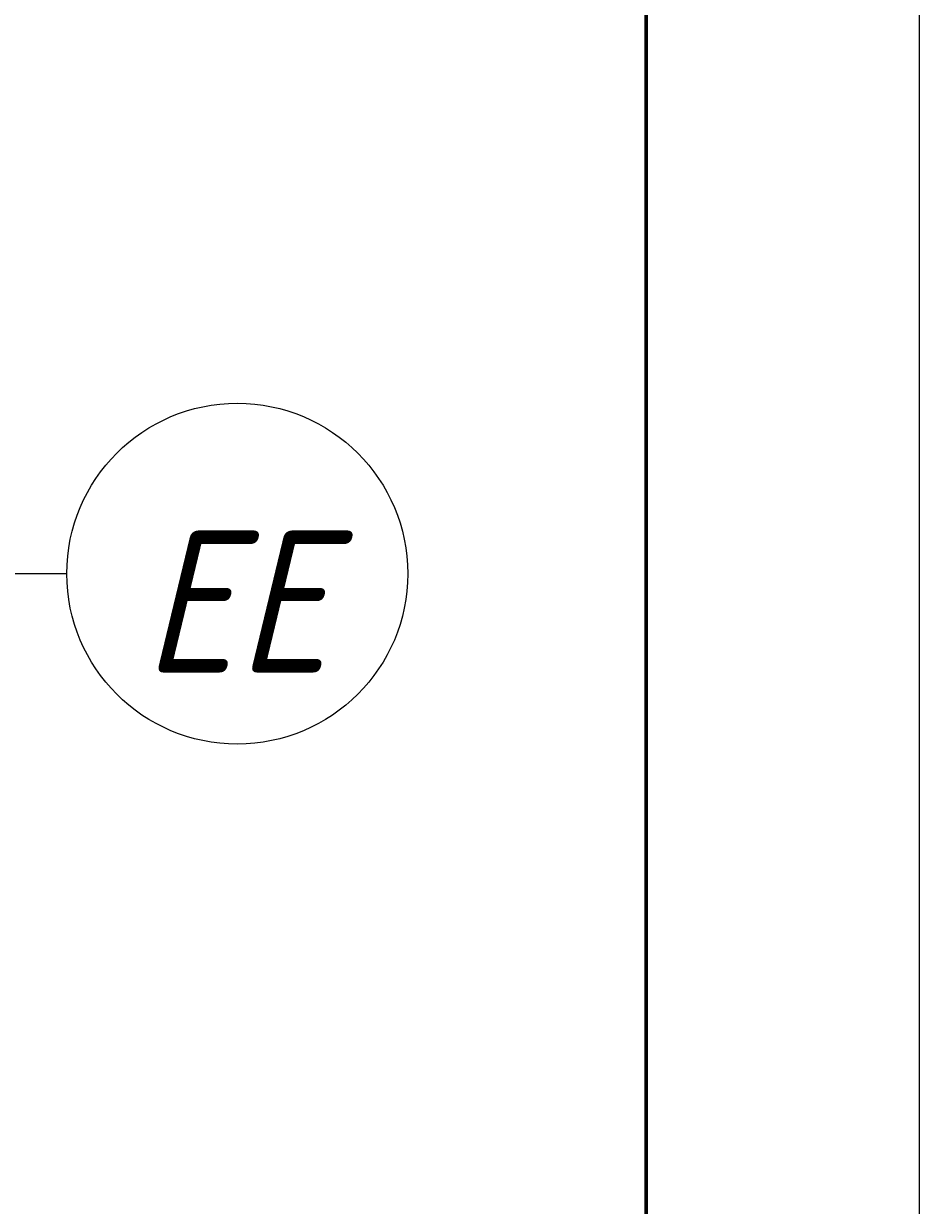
# Model space of a CAD drawing. Header units: millimetres. Extents: x 5993 to 95364, y 94667 to 143522.
# Drawn here: x 50207 to 52003, y 117330 to 119700 of the extents above; entities that cross this region are included whole.
import ezdxf
from ezdxf.enums import TextEntityAlignment as Align

# ---------------------------------------------------------------- set-up
doc = ezdxf.new("R2010")
doc.units = ezdxf.units.MM
doc.linetypes.add('50_200_ШТРИХ_1Т_ш5_п1_п1_', pattern=[1400, 1000, -200, 0, -200])
doc.layers.add('S-GRID-____-IDEN', color=7, linetype='Continuous', lineweight=9)
doc.layers.add('S-GRID-____-OTLN-1', color=7, linetype='50_200_ШТРИХ_1Т_ш5_п1_п1_', lineweight=9)
doc.styles.add('ISOCPEUR_I_9', font='isocpeui.ttf', dxfattribs={"width": 0.9, "height": 250})
doc.styles.get("Standard").update_dxf_attribs({"font": 'arial.ttf'})
doc.styles.add('СПДС', font='isocpeur.ttf', dxfattribs={"width": 0.9})

# ---------------------------------------------------------------- blocks, each defined once
blk = doc.blocks.new('*U61')
at = {"lineweight": 0}
blk.add_lwpolyline([(-415, -5), (5, -5), (5, 292), (-415, 292)], close=True, dxfattribs=at)
at = {"color": 0, "linetype": 'Continuous', "lineweight": 50}
blk.add_lwpolyline([(-395, 287), (0, 287), (0, 0), (-395, 0)], close=True, dxfattribs=at)
at = {"lineweight": 30, "width": 0.9, "flags": 104}
blk.add_attdef('ШАПКА', text='', height=3, dxfattribs=at).set_placement((-135, 281), align=Align.MIDDLE_CENTER)
at = {"style": 'СПДС'}
for tag, height, p in [('ШИФР_ПРОЕКТА', 4, (-60, 50)), ('НАИМЕНОВАНИЕ_ОБЪЕКТА', 2.5, (-85, 25)), ('СТАДИЯ', 4, (-42.5, 20)), ('ЛИСТ_первый', 4, (-27.5, 20)), ('ЛИСТОВ', 4, (-10, 20)), ('НАИМЕНОВАНИЕ_ОБЪЕКТА2', 2.5, (-85, 20)), ('НАИМЕНОВАНИЕ_ЧЕРТЕЖА1', 2.5, (-85, 10)), ('ОРГАНИЗАЦИЯ_РАЗРАБОТЧИК1', 4, (-25, 8.093)), ('НАИМЕНОВАНИЕ_ЧЕРТЕЖА2', 2.5, (-85, 5))]:
    blk.add_attdef(tag, text='', height=height, dxfattribs=at).set_placement(p, align=Align.MIDDLE_CENTER)
for tag, p in [('РАЗРАБОТЧИК', (-163.968, 27.5)), ('РУК.ГРУППЫ', (-163.968, 22.5))]:
    blk.add_attdef(tag, text='', height=2.5, dxfattribs=at).set_placement(p, align=Align.MIDDLE_LEFT)
at = {"style": 'СПДС', "width": 0.9}
for p in [(-129.648, 26.369), (-129.648, 21.369)]:
    blk.add_attdef('ДАТА', p, '', height=2.3, dxfattribs=at)
blk = doc.blocks.new('Ось сетки - Круг_Ø6_00__ISO-2_5_0_9K_-25732049-АР1_План отверстий 2 этажа в осях 1-64_Ю-ЯЯ')
at = {"layer": 'S-GRID-____-IDEN'}
blk.add_circle((0, 0), 3, dxfattribs=at)

msp = doc.modelspace()

# ---------------------------------------------------------------- linework, layer by layer
at = {"layer": 'S-GRID-____-OTLN-1', "color": 251, "ltscale": 0.6, "true_color": 0x636466}
msp.add_line((50293.3, 118597.1), (41444, 118597.1), dxfattribs=at)

# ---------------------------------------------------------------- block references
at = {"xscale": 109.5463933164593, "yscale": 109.5463933164593, "zscale": 109.5463933164593}
msp.add_blockref('*U61', (51454.9, 95215.1), dxfattribs=at)
at = {"layer": 'S-GRID-____-IDEN', "xscale": 113.929722309601, "yscale": 113.929722309601, "zscale": 113.929722309601, "rotation": 89.9999999999998}
msp.add_blockref('Ось сетки - Круг_Ø6_00__ISO-2_5_0_9K_-25732049-АР1_План отверстий 2 этажа в осях 1-64_Ю-ЯЯ', (50635.1, 118597.1), dxfattribs=at)

# ---------------------------------------------------------------- texts
at = {"layer": 'S-GRID-____-IDEN', "insert": (50444.8, 118683.7), "char_height": 284.82, "width": 460.334, "attachment_point": 1, "style": 'ISOCPEUR_I_9'}
msp.add_mtext('ЕЕ', dxfattribs=at)

doc.saveas('drawing.dxf')
